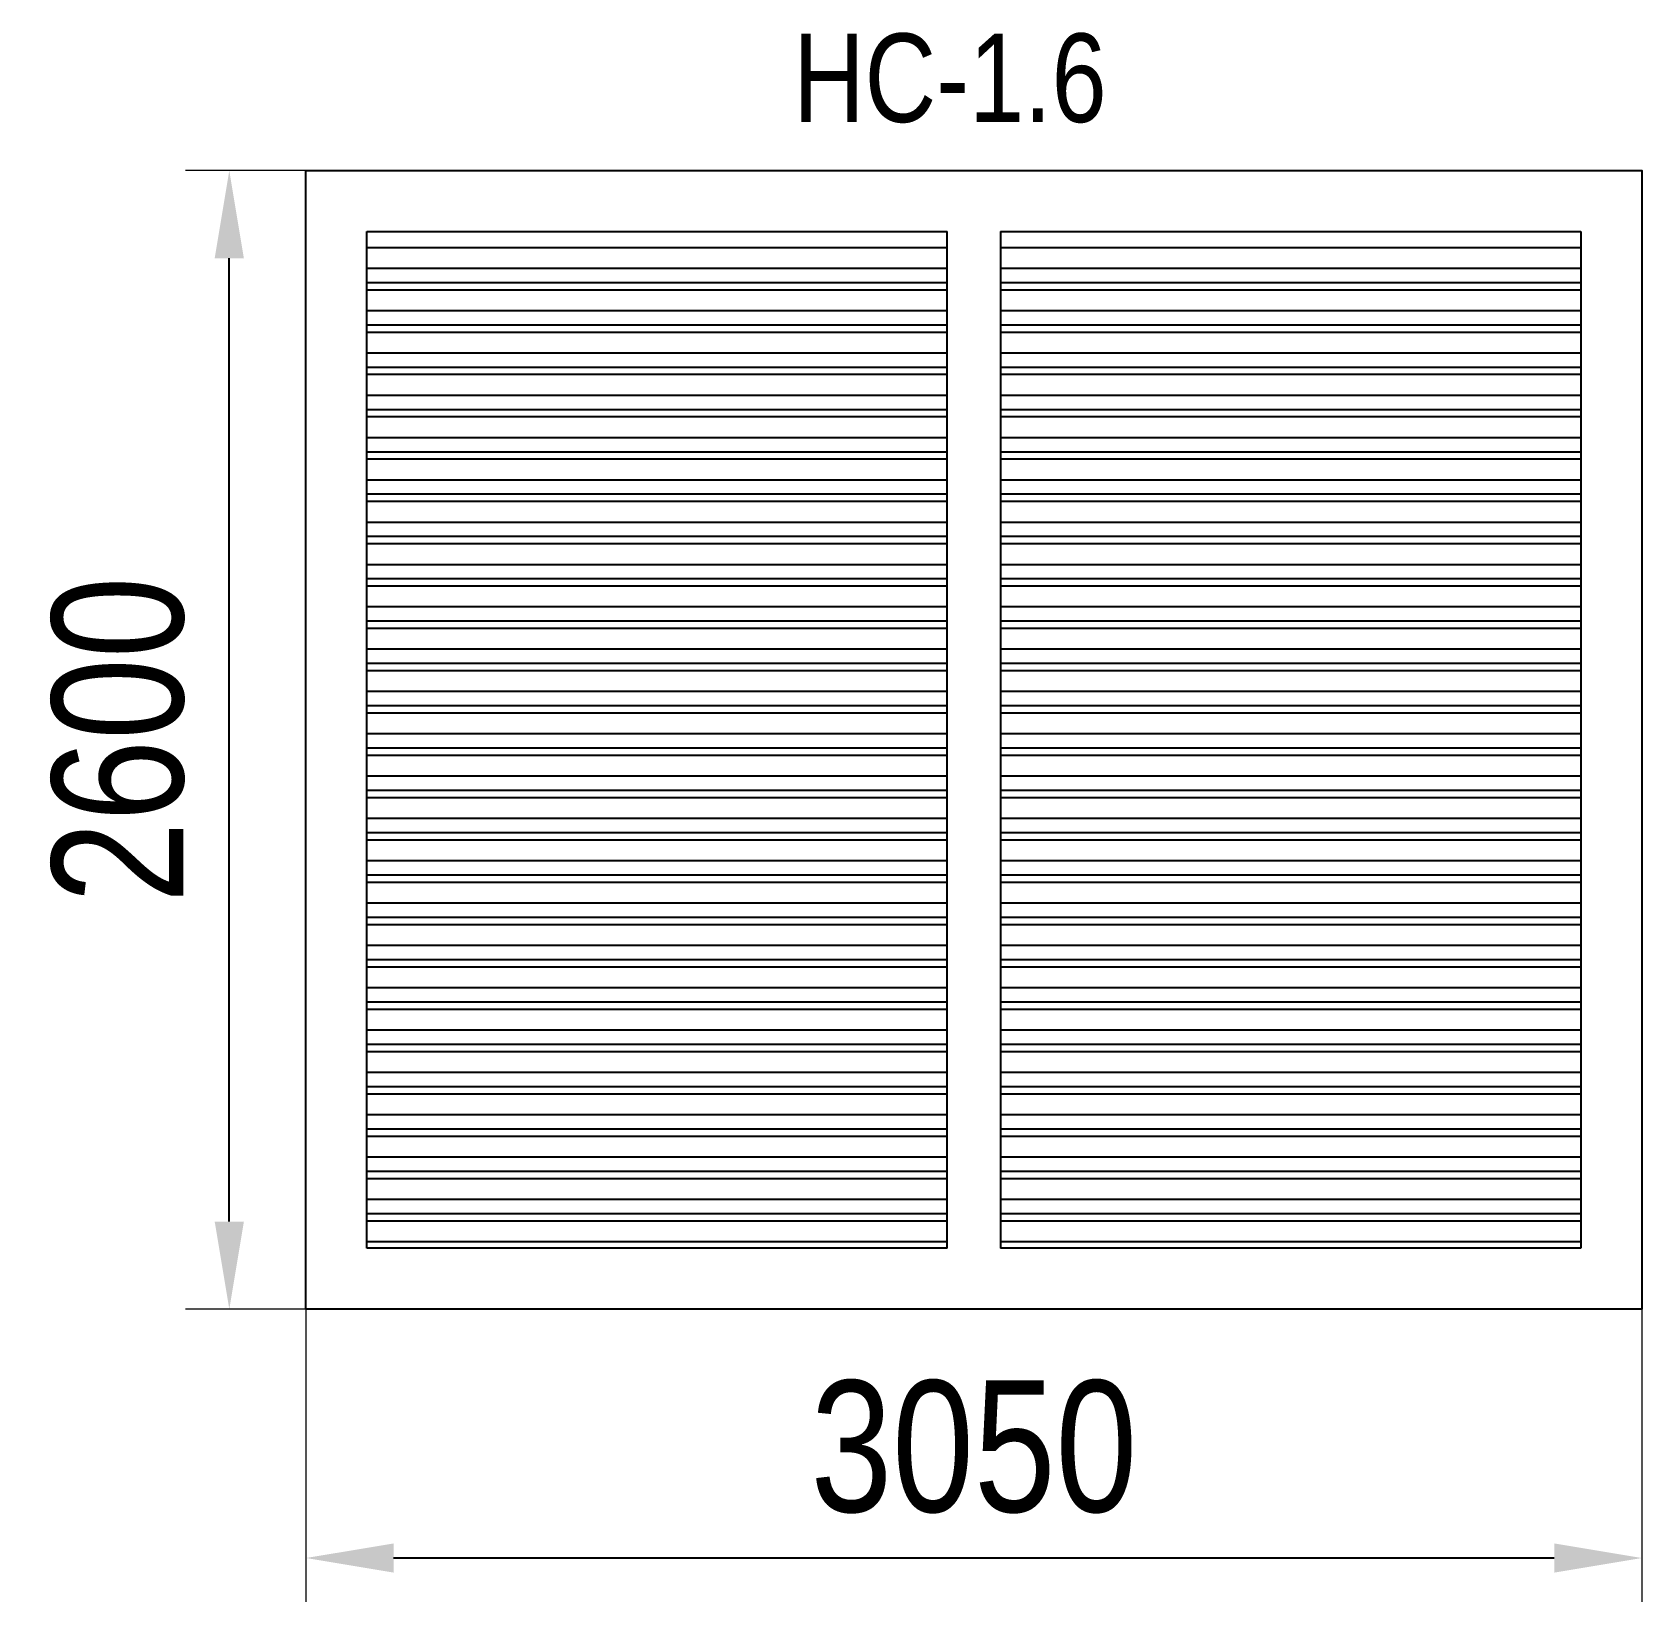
# Model space of a CAD drawing. Header units: millimetres. Extents: x -2186 to 1490, y -1921 to 1663.
import ezdxf

# ---------------------------------------------------------------- set-up
doc = ezdxf.new("R2010")
doc.units = ezdxf.units.MM
for name, color, linetype in [('DIKOM_АРТИКУЛ', 7, 'Continuous'), ('DIKOM_ОБЪЕКТ', 7, 'Continuous'), ('DIKOM_РАЗМЕР_ОБЪЕКТА', 7, 'Continuous')]:
    doc.layers.add(name, color=color, linetype=linetype)
doc.styles.add('style1', font='arial.ttf', dxfattribs={"width": 0.8})
doc.dimstyles.new('1-50', dxfattribs={"dimtxt": 300, "dimasz": 200, "dimexe": 100, "dimexo": 0, "dimgap": 100, "dimtad": 1, "dimdec": 0, "dimtxsty": 'style1', "dimcen": 0, "dimclrd": 7, "dimclre": 7, "dimadec": 1, "dimazin": 2, "dimtfac": 1, "dimtdec": 0, "dimtmove": 0, "dimatfit": 3, "dimfxl": 0, "dimlwd": 25, "dimlwe": 18, "dimarcsym": 0})

# ---------------------------------------------------------------- blocks, each defined once
blk = doc.blocks.new('*D27')
at = {"layer": 'Defpoints', "color": 0, "transparency": 16777216}
for p in [(-1560.4, -1252.9), (1489.6, -1252.9), (-1560.4, -1821.3)]:
    blk.add_point(p, dxfattribs=at)
at = {"layer": 'DIKOM_РАЗМЕР_ОБЪЕКТА', "color": 7, "lineweight": 18, "transparency": 16777216}
for p, q in [((-1560.4, -1252.9), (-1560.4, -1921.3)), ((1489.6, -1252.9), (1489.6, -1921.3))]:
    blk.add_line(p, q, dxfattribs=at)
at = {"layer": 'DIKOM_РАЗМЕР_ОБЪЕКТА', "color": 7, "lineweight": 25, "transparency": 16777216}
blk.add_line((1289.6, -1821.3), (-1360.4, -1821.3), dxfattribs=at)
at = {"layer": 'DIKOM_РАЗМЕР_ОБЪЕКТА', "color": 7, "transparency": 16777216}
for points in [[(-1360.4, -1788), (-1360.4, -1854.6), (-1560.4, -1821.3)], [(1289.6, -1788), (1289.6, -1854.6), (1489.6, -1821.3)]]:
    blk.add_solid(points, dxfattribs=at)
at = {"layer": 'DIKOM_РАЗМЕР_ОБЪЕКТА', "color": 0, "transparency": 16777216, "insert": (-35.4, -1568), "char_height": 300, "attachment_point": 5, "style": 'style1'}
blk.add_mtext('3050', dxfattribs=at)
blk = doc.blocks.new('*D28')
at = {"layer": 'Defpoints', "color": 0, "transparency": 16777216}
for p in [(-1735.5, 1347.1), (-1560.4, 1347.1), (-1560.4, -1252.9)]:
    blk.add_point(p, dxfattribs=at)
at = {"layer": 'DIKOM_РАЗМЕР_ОБЪЕКТА', "color": 7, "lineweight": 18, "transparency": 16777216}
for p, q in [((-1560.4, 1347.1), (-1835.5, 1347.1)), ((-1560.4, -1252.9), (-1835.5, -1252.9))]:
    blk.add_line(p, q, dxfattribs=at)
at = {"layer": 'DIKOM_РАЗМЕР_ОБЪЕКТА', "color": 7, "lineweight": 25, "transparency": 16777216}
blk.add_line((-1735.5, -1052.9), (-1735.5, 1147.1), dxfattribs=at)
at = {"layer": 'DIKOM_РАЗМЕР_ОБЪЕКТА', "color": 7, "transparency": 16777216}
for points in [[(-1768.9, 1147.1), (-1702.2, 1147.1), (-1735.5, 1347.1)], [(-1768.9, -1052.9), (-1702.2, -1052.9), (-1735.5, -1252.9)]]:
    blk.add_solid(points, dxfattribs=at)
at = {"layer": 'DIKOM_РАЗМЕР_ОБЪЕКТА', "color": 0, "transparency": 16777216, "insert": (-1988.7, 47.1), "char_height": 300, "attachment_point": 5, "rotation": 90, "style": 'style1'}
blk.add_mtext('2600', dxfattribs=at)

msp = doc.modelspace()

# ---------------------------------------------------------------- linework, layer by layer
at = {"layer": 'DIKOM_ОБЪЕКТ'}
for p, q in [((1489.6, 1347.1), (1489.6, -452.9)), ((-1421.4, 1208.1), (-96.5, 1208.1)), ((-1421.4, -1113.9), (-1421.4, 1208.1)), ((-96.5, -1113.9), (-96.5, 1208.1)), ((25.7, 1208.1), (25.7, -1113.9)), ((25.7, 1208.1), (1350.6, 1208.1)), ((1350.6, 1208.1), (1350.6, -1113.9)), ((-1421.4, 1171.9), (-96.5, 1171.9)), ((25.7, 1171.9), (1350.6, 1171.9)), ((-1421.4, 1124.6), (-96.5, 1124.6)), ((25.7, 1124.6), (1350.6, 1124.6)), ((-1421.4, 1091.9), (-96.5, 1091.9)), ((-1421.4, 1075.3), (-96.5, 1075.3)), ((25.7, 1091.9), (1350.6, 1091.9)), ((25.7, 1075.3), (1350.6, 1075.3)), ((-1421.4, 1027.9), (-96.5, 1027.9)), ((-1421.4, 995.3), (-96.5, 995.3)), ((25.7, 1027.9), (1350.6, 1027.9)), ((25.7, 995.3), (1350.6, 995.3)), ((-1421.4, 978.6), (-96.5, 978.6)), ((25.7, 978.6), (1350.6, 978.6)), ((-1421.4, 931.3), (-96.5, 931.3)), ((25.7, 931.3), (1350.6, 931.3)), ((-1421.4, 898.6), (-96.5, 898.6)), ((25.7, 898.6), (1350.6, 898.6)), ((-1421.4, 882), (-96.5, 882)), ((25.7, 882), (1350.6, 882)), ((-1421.4, 834.6), (-96.5, 834.6)), ((25.7, 834.6), (1350.6, 834.6)), ((-1421.4, 802), (-96.5, 802)), ((-1421.4, 785.3), (-96.5, 785.3)), ((25.7, 802), (1350.6, 802)), ((25.7, 785.3), (1350.6, 785.3)), ((-1421.4, 738), (-96.5, 738)), ((25.7, 738), (1350.6, 738)), ((-1421.4, 705.3), (-96.5, 705.3)), ((25.7, 705.3), (1350.6, 705.3)), ((-1421.4, 688.7), (-96.5, 688.7)), ((25.7, 688.7), (1350.6, 688.7)), ((-1421.4, 641.3), (-96.5, 641.3)), ((25.7, 641.3), (1350.6, 641.3)), ((-1421.4, 608.7), (-96.5, 608.7)), ((-1421.4, 592), (-96.5, 592)), ((25.7, 608.7), (1350.6, 608.7)), ((25.7, 592), (1350.6, 592)), ((-1421.4, 544.7), (-96.5, 544.7)), ((25.7, 544.7), (1350.6, 544.7)), ((-1421.4, 512), (-96.5, 512)), ((-1421.4, 495.4), (-96.5, 495.4)), ((25.7, 512), (1350.6, 512)), ((25.7, 495.4), (1350.6, 495.4)), ((-1421.4, 448), (-96.5, 448)), ((25.7, 448), (1350.6, 448)), ((-1421.4, 415.4), (-96.5, 415.4)), ((25.7, 415.4), (1350.6, 415.4)), ((-1421.4, 398.7), (-96.5, 398.7)), ((25.7, 398.7), (1350.6, 398.7)), ((-1421.4, 351.4), (-96.5, 351.4)), ((25.7, 351.4), (1350.6, 351.4)), ((-1421.4, 318.7), (-96.5, 318.7)), ((-1421.4, 302.1), (-96.5, 302.1)), ((25.7, 318.7), (1350.6, 318.7)), ((25.7, 302.1), (1350.6, 302.1)), ((-1421.4, 254.7), (-96.5, 254.7)), ((-1421.4, 222.1), (-96.5, 222.1)), ((25.7, 254.7), (1350.6, 254.7)), ((25.7, 222.1), (1350.6, 222.1)), ((-1421.4, 205.5), (-96.5, 205.5)), ((25.7, 205.5), (1350.6, 205.5)), ((-1421.4, 158.1), (-96.5, 158.1)), ((25.7, 158.1), (1350.6, 158.1)), ((-1421.4, 125.5), (-96.5, 125.5)), ((25.7, 125.5), (1350.6, 125.5)), ((-1421.4, 108.8), (-96.5, 108.8)), ((25.7, 108.8), (1350.6, 108.8)), ((-1421.4, 61.5), (-96.5, 61.5)), ((25.7, 61.5), (1350.6, 61.5)), ((-1421.4, 28.8), (-96.5, 28.8)), ((-1421.4, 12.2), (-96.5, 12.2)), ((25.7, 28.8), (1350.6, 28.8)), ((25.7, 12.2), (1350.6, 12.2)), ((-1421.4, -35.2), (-96.5, -35.2)), ((25.7, -35.2), (1350.6, -35.2)), ((-1421.4, -67.8), (-96.5, -67.8)), ((25.7, -67.8), (1350.6, -67.8)), ((-1421.4, -84.5), (-96.5, -84.5)), ((25.7, -84.5), (1350.6, -84.5)), ((-1421.4, -131.8), (-96.5, -131.8)), ((25.7, -131.8), (1350.6, -131.8)), ((-1421.4, -164.5), (-96.5, -164.5)), ((-1421.4, -181.1), (-96.5, -181.1)), ((25.7, -164.5), (1350.6, -164.5)), ((25.7, -181.1), (1350.6, -181.1)), ((-1421.4, -228.5), (-96.5, -228.5)), ((25.7, -228.5), (1350.6, -228.5)), ((-1421.4, -261.1), (-96.5, -261.1)), ((-1421.4, -277.8), (-96.5, -277.8)), ((25.7, -261.1), (1350.6, -261.1)), ((25.7, -277.8), (1350.6, -277.8)), ((-1421.4, -325.1), (-96.5, -325.1)), ((25.7, -325.1), (1350.6, -325.1)), ((-1421.4, -357.8), (-96.5, -357.8)), ((25.7, -357.8), (1350.6, -357.8)), ((-1421.4, -374.4), (-96.5, -374.4)), ((25.7, -374.4), (1350.6, -374.4)), ((-1421.4, -421.8), (-96.5, -421.8)), ((25.7, -421.8), (1350.6, -421.8)), ((-1421.4, -454.4), (-96.5, -454.4)), ((-1421.4, -471.1), (-96.5, -471.1)), ((25.7, -454.4), (1350.6, -454.4)), ((25.7, -471.1), (1350.6, -471.1)), ((-1421.4, -518.4), (-96.5, -518.4)), ((-1421.4, -551.1), (-96.5, -551.1)), ((25.7, -518.4), (1350.6, -518.4)), ((25.7, -551.1), (1350.6, -551.1)), ((-1421.4, -567.7), (-96.5, -567.7)), ((25.7, -567.7), (1350.6, -567.7)), ((-1421.4, -615.1), (-96.5, -615.1)), ((25.7, -615.1), (1350.6, -615.1)), ((-1421.4, -647.7), (-96.5, -647.7)), ((25.7, -647.7), (1350.6, -647.7)), ((-1421.4, -664.4), (-96.5, -664.4)), ((25.7, -664.4), (1350.6, -664.4)), ((-1421.4, -711.7), (-96.5, -711.7)), ((25.7, -711.7), (1350.6, -711.7)), ((-1421.4, -744.4), (-96.5, -744.4)), ((-1421.4, -761), (-96.5, -761)), ((25.7, -744.4), (1350.6, -744.4)), ((25.7, -761), (1350.6, -761)), ((-1421.4, -808.4), (-96.5, -808.4)), ((25.7, -808.4), (1350.6, -808.4)), ((-1421.4, -841), (-96.5, -841)), ((25.7, -841), (1350.6, -841)), ((-1421.4, -857.7), (-96.5, -857.7)), ((25.7, -857.7), (1350.6, -857.7)), ((-1421.4, -905), (-96.5, -905)), ((25.7, -905), (1350.6, -905)), ((-1421.4, -937.7), (-96.5, -937.7)), ((-1421.4, -954.3), (-96.5, -954.3)), ((25.7, -937.7), (1350.6, -937.7)), ((25.7, -954.3), (1350.6, -954.3)), ((-1421.4, -1001.7), (-96.5, -1001.7)), ((25.7, -1001.7), (1350.6, -1001.7)), ((-1421.4, -1034.3), (-96.5, -1034.3)), ((-1421.4, -1050.9), (-96.5, -1050.9)), ((25.7, -1034.3), (1350.6, -1034.3)), ((25.7, -1050.9), (1350.6, -1050.9)), ((-1421.4, -1098.3), (-96.5, -1098.3)), ((25.7, -1098.3), (1350.6, -1098.3)), ((-96.5, -1113.9), (-1421.4, -1113.9)), ((1350.6, -1113.9), (25.7, -1113.9))]:
    msp.add_line(p, q, dxfattribs=at)
msp.add_lwpolyline([(-1560.4, 1347.1), (1489.6, 1347.1), (1489.6, -1252.9), (-1560.4, -1252.9)], close=True, dxfattribs=at)

# ---------------------------------------------------------------- texts
at = {"layer": 'DIKOM_АРТИКУЛ', "insert": (-448, 1660.3), "char_height": 202.19, "width": 2732.336, "attachment_point": 1, "style": 'style1'}
msp.add_mtext('НС-1.6', dxfattribs=at)

# ---------------------------------------------------------------- dimensions: what is measured, and where the dimension line sits
at = {"layer": 'DIKOM_РАЗМЕР_ОБЪЕКТА'}
for p1, p2, distance, picture, middle in [((-1560.4, -1252.9), (-1560.4, 1347.1), 175.1, '*D28', (-1988.7, 47.1)), ((1489.6, -1252.9), (-1560.4, -1252.9), 568.4, '*D27', (-35.4, -1568))]:
    dim = msp.add_aligned_dim(p1=p1, p2=p2, distance=distance, dimstyle='1-50', dxfattribs=at)
    dim.commit()
    dim.dimension.update_dxf_attribs({"geometry": picture, "text_midpoint": middle})

doc.saveas('drawing.dxf')
